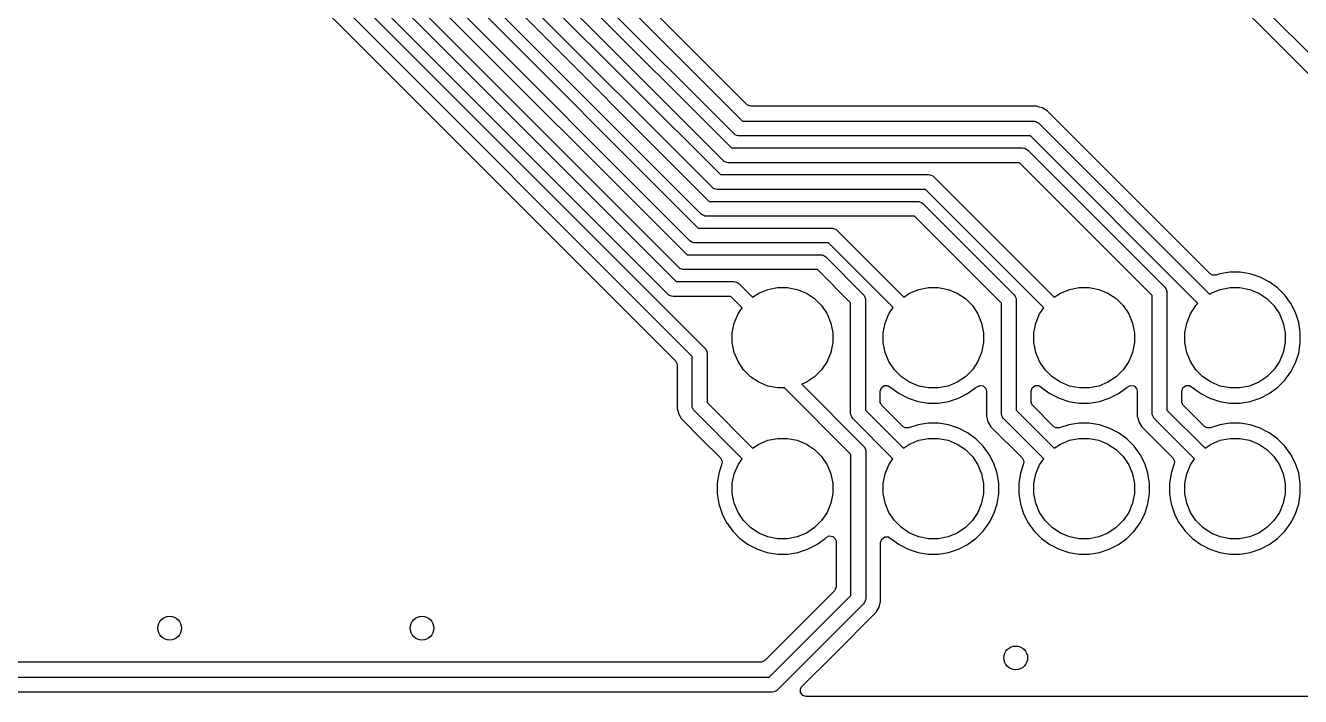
# Model space of a CAD drawing. Extents: x 0 to 130, y -140 to 0.
# Drawn here: x 30.82 to 52.3, y -128.9 to -117.61 of the extents above; entities that cross this region are included whole.
import ezdxf

# ---------------------------------------------------------------- set-up
doc = ezdxf.new("R2010")
doc.units = 0
doc.layers.add('BLACK', color=7, linetype='CONTINUOUS')

msp = doc.modelspace()

# ---------------------------------------------------------------- linework, layer by layer
at = {"layer": 'BLACK', "linetype": 'CONTINUOUS'}
for p, q in [((34.485, -111.438619), (42.712381, -119.666)), ((42.758611, -119.429388), (34.721612, -111.392388)), ((34.935, -111.252223), (42.898777, -119.216)), ((34.035, -111.625016), (42.525984, -120.116)), ((42.572216, -119.879389), (34.271612, -111.578784)), ((33.585, -111.811411), (42.339589, -120.566)), ((42.38582, -120.329388), (33.821612, -111.76518)), ((33.135, -111.997808), (42.153192, -121.016)), ((42.199423, -120.779388), (33.371612, -111.951576)), ((32.685, -112.184204), (41.966796, -121.466)), ((42.013028, -121.229388), (32.921612, -112.137972)), ((42.973541, -118.936504), (36.253569, -112.216532)), ((41.640236, -122.129389), (32.021612, -112.510764)), ((32.235, -112.370599), (41.780401, -121.916)), ((41.826632, -121.679388), (32.471612, -112.324368)), ((42.051, -123.176548), (31.571612, -112.69716)), ((31.785, -112.556996), (42.264388, -123.036384)), ((31.359526, -112.839335), (41.771505, -123.251314)), ((53.608, -119.24234), (48.114612, -113.748952)), ((47.902526, -113.891127), (53.328505, -119.317106)), ((42.985354, -118.946593), (42.973541, -118.936504)), ((43.043545, -118.9655), (42.985354, -118.946593)), ((47.849435, -118.9655), (43.043545, -118.9655)), ((47.849436, -118.9655), (47.849435, -118.9655)), ((47.849438, -118.9655), (47.849436, -118.9655)), ((47.897184, -118.978294), (47.849438, -118.9655)), ((47.897185, -118.978294), (47.897184, -118.978294)), ((47.944934, -118.991088), (47.897185, -118.978294)), ((47.944941, -118.991091), (47.944934, -118.991088)), ((48.030563, -119.040525), (47.944941, -118.991091)), ((48.030563, -119.040526), (48.030563, -119.040525)), ((50.773401, -121.783364), (48.030563, -119.040526)), ((42.898777, -119.216), (47.8, -119.216)), ((47.8, -119.216), (47.824386, -119.218402)), ((47.824386, -119.218402), (47.824387, -119.218402)), ((47.824387, -119.218402), (47.837584, -119.223868)), ((47.837584, -119.223868), (47.869446, -119.237066)), ((47.869446, -119.237066), (47.869451, -119.237071)), ((47.869451, -119.237071), (47.888388, -119.252612)), ((47.888388, -119.252612), (50.765236, -122.129459)), ((42.777553, -119.444933), (42.758611, -119.429388)), ((42.777554, -119.444934), (42.777553, -119.444933)), ((42.803949, -119.455866), (42.777554, -119.444934)), ((42.822613, -119.463598), (42.803949, -119.455866)), ((42.822614, -119.463598), (42.822613, -119.463598)), ((42.847, -119.466), (42.822614, -119.463598)), ((47.748224, -119.466), (42.847, -119.466)), ((50.569965, -122.287741), (47.748224, -119.466)), ((42.712381, -119.666), (47.613604, -119.666)), ((47.613604, -119.666), (47.63799, -119.668402)), ((47.63799, -119.668402), (47.637991, -119.668402)), ((47.637991, -119.668402), (47.651188, -119.673868)), ((47.651188, -119.673868), (47.68305, -119.687066)), ((47.68305, -119.687066), (47.683055, -119.687071)), ((47.683055, -119.687071), (47.701992, -119.702612)), ((47.701992, -119.702612), (50.011388, -122.012008)), ((42.591158, -119.894934), (42.572216, -119.879389)), ((42.636217, -119.913598), (42.591158, -119.894934)), ((42.636218, -119.913598), (42.636217, -119.913598)), ((42.660604, -119.916), (42.636218, -119.913598)), ((47.561828, -119.916), (42.660604, -119.916)), ((49.798, -122.152172), (47.561828, -119.916)), ((42.525984, -120.116), (46.033, -120.116)), ((46.033, -120.116), (46.057386, -120.118402)), ((46.057386, -120.118402), (46.057387, -120.118402)), ((46.057387, -120.118402), (46.070584, -120.123868)), ((46.070584, -120.123868), (46.102446, -120.137066)), ((46.102446, -120.137066), (46.102451, -120.137071)), ((46.102451, -120.137071), (46.121388, -120.152612)), ((46.121388, -120.152612), (48.149105, -122.180328)), ((42.404756, -120.344928), (42.38582, -120.329388)), ((42.404762, -120.344934), (42.404756, -120.344928)), ((42.426259, -120.353838), (42.404762, -120.344934)), ((42.449821, -120.363598), (42.426259, -120.353838)), ((42.449822, -120.363598), (42.449821, -120.363598)), ((42.474208, -120.366), (42.449822, -120.363598)), ((45.981224, -120.366), (42.474208, -120.366)), ((47.972328, -122.357105), (45.981224, -120.366)), ((42.339589, -120.566), (45.846604, -120.566)), ((45.846604, -120.566), (45.87099, -120.568402)), ((45.87099, -120.568402), (45.870991, -120.568402)), ((45.870991, -120.568402), (45.884188, -120.573868)), ((45.884188, -120.573868), (45.91605, -120.587066)), ((45.91605, -120.587066), (45.916055, -120.587071)), ((45.916055, -120.587071), (45.934992, -120.602612)), ((45.934992, -120.602612), (47.471388, -122.139008)), ((42.218365, -120.794933), (42.199423, -120.779388)), ((42.218366, -120.794934), (42.218365, -120.794933)), ((42.244761, -120.805866), (42.218366, -120.794934)), ((42.263425, -120.813598), (42.244761, -120.805866)), ((42.263426, -120.813598), (42.263425, -120.813598)), ((42.287812, -120.816), (42.263426, -120.813598)), ((45.794828, -120.816), (42.287812, -120.816)), ((47.258, -122.279172), (45.794828, -120.816)), ((42.153192, -121.016), (44.399747, -121.016)), ((44.399747, -121.016), (44.424133, -121.018402)), ((44.424133, -121.018402), (44.424134, -121.018402)), ((44.424134, -121.018402), (44.432651, -121.02193)), ((44.432651, -121.02193), (44.469193, -121.037066)), ((44.469193, -121.037066), (44.469198, -121.037071)), ((44.469198, -121.037071), (44.488135, -121.052612)), ((44.488135, -121.052612), (45.613149, -122.177625)), ((42.03197, -121.244934), (42.013028, -121.229388)), ((42.077029, -121.263598), (42.03197, -121.244934)), ((42.07703, -121.263598), (42.077029, -121.263598)), ((42.101416, -121.266), (42.07703, -121.263598)), ((44.347971, -121.266), (42.101416, -121.266)), ((45.43503, -122.35306), (44.347971, -121.266)), ((41.966796, -121.466), (44.213351, -121.466)), ((44.213351, -121.466), (44.237737, -121.468402)), ((44.237737, -121.468402), (44.237738, -121.468402)), ((44.237738, -121.468402), (44.250935, -121.473868)), ((44.250935, -121.473868), (44.282797, -121.487066)), ((44.282797, -121.487066), (44.282802, -121.487071)), ((44.282802, -121.487071), (44.301739, -121.502612)), ((44.301739, -121.502612), (44.931388, -122.132261)), ((41.845568, -121.694928), (41.826632, -121.679388)), ((41.845574, -121.694934), (41.845568, -121.694928)), ((41.877435, -121.708131), (41.845574, -121.694934)), ((41.890633, -121.713598), (41.877435, -121.708131)), ((41.890634, -121.713598), (41.890633, -121.713598)), ((41.91502, -121.716), (41.890634, -121.713598)), ((44.161575, -121.716), (41.91502, -121.716)), ((44.718, -122.272425), (44.161575, -121.716)), ((51.106386, -121.7605), (50.935299, -121.787597)), ((51.106389, -121.7605), (51.106386, -121.7605)), ((51.279611, -121.7605), (51.106389, -121.7605)), ((51.279614, -121.7605), (51.279611, -121.7605)), ((51.450702, -121.787597), (51.279614, -121.7605)), ((41.780401, -121.916), (42.753, -121.916)), ((42.753, -121.916), (42.777386, -121.918402)), ((42.777386, -121.918402), (42.777387, -121.918402)), ((42.777387, -121.918402), (42.790584, -121.923868)), ((42.790584, -121.923868), (42.822446, -121.937066)), ((42.822446, -121.937066), (42.822451, -121.937071)), ((42.822451, -121.937071), (42.841388, -121.952612)), ((42.841388, -121.952612), (43.069104, -122.180328)), ((50.812811, -121.807514), (50.773401, -121.783364)), ((50.873996, -121.807515), (50.812811, -121.807514)), ((50.935299, -121.787597), (50.873996, -121.807515)), ((51.450706, -121.787598), (51.450702, -121.787597)), ((51.615438, -121.841123), (51.450706, -121.787598)), ((51.615441, -121.841125), (51.615438, -121.841123)), ((51.769785, -121.919766), (51.615441, -121.841125)), ((51.769787, -121.919767), (51.769785, -121.919766)), ((51.769788, -121.919768), (51.769787, -121.919767)), ((51.909928, -122.021586), (51.769788, -121.919768)), ((41.659178, -122.144934), (41.640236, -122.129389)), ((41.704238, -122.163599), (41.659178, -122.144934)), ((41.704248, -122.163599), (41.704238, -122.163599)), ((41.728624, -122.166), (41.704248, -122.163599)), ((42.701224, -122.166), (41.728624, -122.166)), ((42.892328, -122.357104), (42.701224, -122.166)), ((43.069104, -122.180328), (43.172313, -122.111367)), ((43.172313, -122.111367), (43.326258, -122.047601)), ((43.326258, -122.047601), (43.489685, -122.015093)), ((43.489685, -122.015093), (43.656315, -122.015093)), ((43.656315, -122.015093), (43.819742, -122.047601)), ((43.819742, -122.047601), (43.973687, -122.111367)), ((43.973687, -122.111367), (44.112234, -122.203941)), ((44.931388, -122.132261), (44.946928, -122.151197)), ((44.946928, -122.151197), (44.946934, -122.151203)), ((44.946934, -122.151203), (44.965598, -122.196263)), ((45.613149, -122.177625), (45.712313, -122.111367)), ((45.712313, -122.111367), (45.866258, -122.047601)), ((45.866258, -122.047601), (46.029685, -122.015093)), ((46.029685, -122.015093), (46.196315, -122.015093)), ((46.196315, -122.015093), (46.359742, -122.047601)), ((46.359742, -122.047601), (46.513687, -122.111367)), ((46.513687, -122.111367), (46.652234, -122.203941)), ((47.471388, -122.139008), (47.486928, -122.157944)), ((47.486928, -122.157944), (47.486934, -122.15795)), ((47.486934, -122.15795), (47.499706, -122.188784)), ((47.499706, -122.188784), (47.505019, -122.201613)), ((48.149105, -122.180328), (48.252313, -122.111367)), ((48.252313, -122.111367), (48.406258, -122.047601)), ((48.406258, -122.047601), (48.569685, -122.015093)), ((48.569685, -122.015093), (48.736315, -122.015093)), ((48.736315, -122.015093), (48.899742, -122.047601)), ((48.899742, -122.047601), (49.053687, -122.111367)), ((49.053687, -122.111367), (49.192234, -122.203941)), ((49.798, -124.131), (49.798, -122.152172)), ((50.011388, -122.012008), (50.026928, -122.030944)), ((50.026928, -122.030944), (50.026934, -122.03095)), ((50.026934, -122.03095), (50.045598, -122.07601)), ((50.045598, -122.07601), (50.048, -122.100396)), ((50.048, -122.100396), (50.048, -124.079223)), ((50.765236, -122.129459), (50.792313, -122.111367)), ((50.792313, -122.111367), (50.946258, -122.047601)), ((50.946258, -122.047601), (51.109685, -122.015093)), ((51.109685, -122.015093), (51.276315, -122.015093)), ((51.276315, -122.015093), (51.439742, -122.047601)), ((51.439742, -122.047601), (51.593687, -122.111367)), ((51.593687, -122.111367), (51.732234, -122.203941)), ((52.032414, -122.144072), (51.909928, -122.021586)), ((52.134232, -122.284212), (52.032414, -122.144072)), ((42.823367, -122.460313), (42.892328, -122.357104)), ((44.112234, -122.203941), (44.230059, -122.321766)), ((44.230059, -122.321766), (44.322633, -122.460313)), ((44.718, -124.131), (44.718, -122.272425)), ((44.965598, -122.196263), (44.968, -122.220649)), ((44.968, -122.220649), (44.968, -124.079223)), ((45.363367, -122.460313), (45.43503, -122.35306)), ((46.652234, -122.203941), (46.770059, -122.321766)), ((46.770059, -122.321766), (46.862633, -122.460313)), ((47.258, -124.131), (47.258, -122.279172)), ((47.505019, -122.201613), (47.505598, -122.20301)), ((47.505598, -122.20301), (47.508, -122.227396)), ((47.508, -122.227396), (47.508, -124.079223)), ((47.903367, -122.460313), (47.972328, -122.357105)), ((49.192234, -122.203941), (49.310059, -122.321766)), ((49.310059, -122.321766), (49.402633, -122.460313)), ((50.443367, -122.460313), (50.535941, -122.321766)), ((50.535941, -122.321766), (50.569965, -122.287741)), ((51.732234, -122.203941), (51.850059, -122.321766)), ((51.850059, -122.321766), (51.942633, -122.460313)), ((52.212873, -122.438555), (52.134232, -122.284212)), ((42.727093, -122.777685), (42.759601, -122.614258)), ((42.759601, -122.614258), (42.823367, -122.460313)), ((44.322633, -122.460313), (44.386399, -122.614258)), ((44.386399, -122.614258), (44.418907, -122.777685)), ((45.267093, -122.777685), (45.299601, -122.614258)), ((45.299601, -122.614258), (45.363367, -122.460313)), ((46.862633, -122.460313), (46.926399, -122.614258)), ((46.926399, -122.614258), (46.958907, -122.777685)), ((47.807093, -122.777685), (47.839601, -122.614258)), ((47.839601, -122.614258), (47.903367, -122.460313)), ((49.402633, -122.460313), (49.466399, -122.614258)), ((49.466399, -122.614258), (49.498907, -122.777685)), ((50.347093, -122.777685), (50.379601, -122.614258)), ((50.379601, -122.614258), (50.443367, -122.460313)), ((51.942633, -122.460313), (52.006399, -122.614258)), ((52.006399, -122.614258), (52.038907, -122.777685)), ((52.212873, -122.438557), (52.212873, -122.438555)), ((52.212874, -122.438558), (52.212873, -122.438557)), ((52.212876, -122.438561), (52.212874, -122.438558)), ((52.266401, -122.603293), (52.212876, -122.438561)), ((52.266402, -122.603297), (52.266401, -122.603293)), ((52.2935, -122.774385), (52.266402, -122.603297)), ((42.727093, -122.944315), (42.727093, -122.777685)), ((44.418907, -122.777685), (44.418907, -122.944315)), ((45.267093, -122.944315), (45.267093, -122.777685)), ((46.958907, -122.777685), (46.958907, -122.944315)), ((47.807093, -122.944315), (47.807093, -122.777685)), ((49.498907, -122.777685), (49.498907, -122.944315)), ((50.347093, -122.944315), (50.347093, -122.777685)), ((52.038907, -122.777685), (52.038907, -122.944315)), ((52.2935, -122.947614), (52.2935, -122.774385)), ((42.264388, -123.036384), (42.279934, -123.055326)), ((42.759601, -123.107742), (42.727093, -122.944315)), ((44.418907, -122.944315), (44.386399, -123.107742)), ((45.299601, -123.107742), (45.267093, -122.944315)), ((46.958907, -122.944315), (46.926399, -123.107742)), ((47.839601, -123.107742), (47.807093, -122.944315)), ((49.498907, -122.944315), (49.466399, -123.107742)), ((50.379601, -123.107742), (50.347093, -122.944315)), ((52.038907, -122.944315), (52.006399, -123.107742)), ((52.266402, -123.118702), (52.2935, -122.947614)), ((41.771505, -123.251314), (41.799281, -123.305829)), ((42.051, -124.004), (42.051, -123.176548)), ((42.279934, -123.055326), (42.295514, -123.092941)), ((42.295514, -123.092941), (42.298598, -123.100386)), ((42.298598, -123.100386), (42.301, -123.124772)), ((42.301, -123.124772), (42.301, -123.952223)), ((42.823367, -123.261687), (42.759601, -123.107742)), ((42.915941, -123.400234), (42.823367, -123.261687)), ((44.322633, -123.261687), (44.230059, -123.400234)), ((44.386399, -123.107742), (44.322633, -123.261687)), ((45.363367, -123.261687), (45.299601, -123.107742)), ((45.455941, -123.400234), (45.363367, -123.261687)), ((46.862633, -123.261687), (46.770059, -123.400234)), ((46.926399, -123.107742), (46.862633, -123.261687)), ((47.903367, -123.261687), (47.839601, -123.107742)), ((47.995941, -123.400234), (47.903367, -123.261687)), ((49.402633, -123.261687), (49.310059, -123.400234)), ((49.466399, -123.107742), (49.402633, -123.261687)), ((50.443367, -123.261687), (50.379601, -123.107742)), ((50.535941, -123.400234), (50.443367, -123.261687)), ((51.942633, -123.261687), (51.850059, -123.400234)), ((52.006399, -123.107742), (51.942633, -123.261687)), ((52.212876, -123.283438), (52.266401, -123.118706)), ((52.266401, -123.118706), (52.266402, -123.118702)), ((41.799281, -123.305829), (41.8005, -123.321316)), ((41.8005, -123.321316), (41.8005, -124.053435)), ((43.033766, -123.518059), (42.915941, -123.400234)), ((44.230059, -123.400234), (44.112234, -123.518059)), ((45.573766, -123.518059), (45.455941, -123.400234)), ((46.770059, -123.400234), (46.652234, -123.518059)), ((48.113766, -123.518059), (47.995941, -123.400234)), ((49.310059, -123.400234), (49.192234, -123.518059)), ((50.653766, -123.518059), (50.535941, -123.400234)), ((51.850059, -123.400234), (51.732234, -123.518059)), ((52.032414, -123.577928), (52.134232, -123.437788)), ((52.134232, -123.437788), (52.212873, -123.283445)), ((52.212873, -123.283445), (52.212874, -123.28344)), ((52.212874, -123.28344), (52.212876, -123.283438)), ((43.172313, -123.610633), (43.033766, -123.518059)), ((43.326258, -123.674399), (43.172313, -123.610633)), ((43.489685, -123.706907), (43.326258, -123.674399)), ((43.973687, -123.610633), (43.895428, -123.643048)), ((43.895428, -123.643048), (44.938389, -124.686008)), ((44.112234, -123.518059), (43.973687, -123.610633)), ((45.237407, -123.703658), (45.286907, -123.667694)), ((45.286907, -123.667694), (45.348093, -123.667694)), ((45.348093, -123.667694), (45.387501, -123.691843)), ((45.387501, -123.691843), (45.396072, -123.700414)), ((45.712313, -123.610633), (45.573766, -123.518059)), ((45.866258, -123.674399), (45.712313, -123.610633)), ((46.029685, -123.706907), (45.866258, -123.674399)), ((46.359742, -123.674399), (46.196315, -123.706907)), ((46.513687, -123.610633), (46.359742, -123.674399)), ((46.652234, -123.518059), (46.513687, -123.610633)), ((46.829928, -123.700414), (46.838498, -123.691843)), ((46.838498, -123.691843), (46.893013, -123.664068)), ((46.893013, -123.664068), (46.953445, -123.673639)), ((46.953445, -123.673639), (46.99671, -123.716904)), ((47.777407, -123.703658), (47.826907, -123.667694)), ((47.826907, -123.667694), (47.888093, -123.667694)), ((47.888093, -123.667694), (47.927501, -123.691843)), ((47.927501, -123.691843), (47.936072, -123.700414)), ((48.252313, -123.610633), (48.113766, -123.518059)), ((48.406258, -123.674399), (48.252313, -123.610633)), ((48.569685, -123.706907), (48.406258, -123.674399)), ((48.899742, -123.674399), (48.736315, -123.706907)), ((49.053687, -123.610633), (48.899742, -123.674399)), ((49.192234, -123.518059), (49.053687, -123.610633)), ((49.369928, -123.700414), (49.378498, -123.691843)), ((49.378498, -123.691843), (49.433013, -123.664068)), ((49.433013, -123.664068), (49.493445, -123.673639)), ((49.493445, -123.673639), (49.53671, -123.716904)), ((50.317407, -123.703658), (50.366907, -123.667694)), ((50.366907, -123.667694), (50.428093, -123.667694)), ((50.428093, -123.667694), (50.467501, -123.691843)), ((50.467501, -123.691843), (50.476072, -123.700414)), ((50.792313, -123.610633), (50.653766, -123.518059)), ((50.946258, -123.674399), (50.792313, -123.610633)), ((51.109685, -123.706907), (50.946258, -123.674399)), ((51.439742, -123.674399), (51.276315, -123.706907)), ((51.593687, -123.610633), (51.439742, -123.674399)), ((51.732234, -123.518059), (51.593687, -123.610633)), ((51.909928, -123.700414), (52.032414, -123.577928)), ((43.605735, -123.706907), (43.489685, -123.706907)), ((44.725, -124.826172), (43.605735, -123.706907)), ((45.2185, -123.761849), (45.237407, -123.703658)), ((45.2185, -123.934455), (45.2185, -123.761849)), ((45.396072, -123.700414), (45.536212, -123.802232)), ((45.536212, -123.802232), (45.690555, -123.880873)), ((45.690555, -123.880873), (45.690557, -123.880873)), ((45.690557, -123.880873), (45.690558, -123.880874)), ((45.690558, -123.880874), (45.690561, -123.880876)), ((45.690561, -123.880876), (45.855293, -123.934401)), ((46.196315, -123.706907), (46.029685, -123.706907)), ((46.370706, -123.934401), (46.535438, -123.880876)), ((46.535438, -123.880876), (46.53544, -123.880874)), ((46.53544, -123.880874), (46.535445, -123.880873)), ((46.535445, -123.880873), (46.689788, -123.802232)), ((46.689788, -123.802232), (46.829928, -123.700414)), ((46.99671, -123.716904), (47.0075, -123.761849)), ((47.0075, -123.761849), (47.0075, -124.180435)), ((47.7585, -123.761849), (47.777407, -123.703658)), ((47.7585, -123.934455), (47.7585, -123.761849)), ((47.936072, -123.700414), (48.076212, -123.802232)), ((48.076212, -123.802232), (48.230555, -123.880873)), ((48.230555, -123.880873), (48.230557, -123.880873)), ((48.230557, -123.880873), (48.230558, -123.880874)), ((48.230558, -123.880874), (48.230561, -123.880876)), ((48.230561, -123.880876), (48.395293, -123.934401)), ((48.736315, -123.706907), (48.569685, -123.706907)), ((48.910706, -123.934401), (49.075438, -123.880876)), ((49.075438, -123.880876), (49.07544, -123.880874)), ((49.07544, -123.880874), (49.075445, -123.880873)), ((49.075445, -123.880873), (49.229788, -123.802232)), ((49.229788, -123.802232), (49.369928, -123.700414)), ((49.53671, -123.716904), (49.5475, -123.761849)), ((49.5475, -123.761849), (49.5475, -124.180435)), ((50.2985, -123.761849), (50.317407, -123.703658)), ((50.2985, -123.934455), (50.2985, -123.761849)), ((50.476072, -123.700414), (50.616212, -123.802232)), ((50.616212, -123.802232), (50.770555, -123.880873)), ((50.770555, -123.880873), (50.770557, -123.880873)), ((50.770557, -123.880873), (50.770558, -123.880874)), ((50.770558, -123.880874), (50.770561, -123.880876)), ((50.770561, -123.880876), (50.935293, -123.934401)), ((51.276315, -123.706907), (51.109685, -123.706907)), ((51.450706, -123.934401), (51.615438, -123.880876)), ((51.615438, -123.880876), (51.61544, -123.880874)), ((51.61544, -123.880874), (51.615445, -123.880873)), ((51.615445, -123.880873), (51.769788, -123.802232)), ((51.769788, -123.802232), (51.909928, -123.700414)), ((41.8005, -124.053435), (41.82609, -124.148938)), ((42.053402, -124.028386), (42.051, -124.004)), ((42.072066, -124.073446), (42.053402, -124.028386)), ((42.072071, -124.073451), (42.072066, -124.073446)), ((42.087612, -124.092388), (42.072071, -124.073451)), ((42.892328, -124.897104), (42.087612, -124.092388)), ((42.301, -123.952223), (43.069104, -124.720328)), ((44.968, -124.079223), (45.609104, -124.720328)), ((45.219719, -123.949942), (45.2185, -123.934455)), ((45.230243, -123.970597), (45.219719, -123.949942)), ((45.237407, -123.992646), (45.230243, -123.970597)), ((45.243869, -123.997341), (45.237407, -123.992646)), ((45.247496, -124.004459), (45.243869, -123.997341)), ((45.597547, -124.35451), (45.247496, -124.004459)), ((45.855293, -123.934401), (45.855297, -123.934402)), ((45.855297, -123.934402), (46.026386, -123.9615)), ((46.026386, -123.9615), (46.026389, -123.9615)), ((46.026389, -123.9615), (46.199614, -123.9615)), ((46.199614, -123.9615), (46.370702, -123.934402)), ((46.370702, -123.934402), (46.370706, -123.934401)), ((47.508, -124.079223), (48.149104, -124.720328)), ((47.759719, -123.949942), (47.7585, -123.934455)), ((47.770243, -123.970597), (47.759719, -123.949942)), ((47.777407, -123.992646), (47.770243, -123.970597)), ((47.783869, -123.997341), (47.777407, -123.992646)), ((47.787496, -124.004459), (47.783869, -123.997341)), ((48.137547, -124.35451), (47.787496, -124.004459)), ((48.395293, -123.934401), (48.395297, -123.934402)), ((48.395297, -123.934402), (48.566386, -123.9615)), ((48.566386, -123.9615), (48.566389, -123.9615)), ((48.566389, -123.9615), (48.739614, -123.9615)), ((48.739614, -123.9615), (48.910702, -123.934402)), ((48.910702, -123.934402), (48.910706, -123.934401)), ((50.048, -124.079223), (50.689104, -124.720328)), ((50.299719, -123.949942), (50.2985, -123.934455)), ((50.310243, -123.970597), (50.299719, -123.949942)), ((50.317407, -123.992646), (50.310243, -123.970597)), ((50.323869, -123.997341), (50.317407, -123.992646)), ((50.327496, -124.004459), (50.323869, -123.997341)), ((50.677547, -124.35451), (50.327496, -124.004459)), ((50.935293, -123.934401), (50.935297, -123.934402)), ((50.935297, -123.934402), (51.106386, -123.9615)), ((51.106386, -123.9615), (51.106389, -123.9615)), ((51.106389, -123.9615), (51.279614, -123.9615)), ((51.279614, -123.9615), (51.450702, -123.934402)), ((51.450702, -123.934402), (51.450706, -123.934401)), ((41.82609, -124.148938), (41.871977, -124.228416)), ((41.871977, -124.228416), (41.875526, -124.234563)), ((41.875526, -124.234563), (42.202548, -124.561585)), ((44.720402, -124.155386), (44.718, -124.131)), ((44.739066, -124.200446), (44.720402, -124.155386)), ((44.739071, -124.200451), (44.739066, -124.200446)), ((44.754612, -124.219388), (44.739071, -124.200451)), ((45.432328, -124.897104), (44.754612, -124.219388)), ((45.855301, -124.327597), (45.698144, -124.378661)), ((46.026386, -124.3005), (45.855301, -124.327597)), ((46.026389, -124.3005), (46.026386, -124.3005)), ((46.199611, -124.3005), (46.026389, -124.3005)), ((46.199614, -124.3005), (46.199611, -124.3005)), ((46.370702, -124.327597), (46.199614, -124.3005)), ((46.370706, -124.327598), (46.370702, -124.327597)), ((46.535438, -124.381123), (46.370706, -124.327598)), ((47.0075, -124.180435), (47.020358, -124.22842)), ((47.020358, -124.22842), (47.033091, -124.275942)), ((47.033091, -124.275942), (47.082525, -124.361563)), ((47.260402, -124.155386), (47.258, -124.131)), ((47.279066, -124.200446), (47.260402, -124.155386)), ((47.279071, -124.200451), (47.279066, -124.200446)), ((47.294612, -124.219388), (47.279071, -124.200451)), ((47.972328, -124.897104), (47.294612, -124.219388)), ((48.395301, -124.327597), (48.238144, -124.378661)), ((48.566386, -124.3005), (48.395301, -124.327597)), ((48.566389, -124.3005), (48.566386, -124.3005)), ((48.739611, -124.3005), (48.566389, -124.3005)), ((48.739614, -124.3005), (48.739611, -124.3005)), ((48.910702, -124.327597), (48.739614, -124.3005)), ((48.910706, -124.327598), (48.910702, -124.327597)), ((49.075438, -124.381123), (48.910706, -124.327598)), ((49.5475, -124.180435), (49.560358, -124.22842)), ((49.560358, -124.22842), (49.573091, -124.275942)), ((49.573091, -124.275942), (49.622525, -124.361563)), ((49.800402, -124.155386), (49.798, -124.131)), ((49.819066, -124.200446), (49.800402, -124.155386)), ((49.819071, -124.200451), (49.819066, -124.200446)), ((49.834612, -124.219388), (49.819071, -124.200451)), ((50.512328, -124.897104), (49.834612, -124.219388)), ((50.935301, -124.327597), (50.778144, -124.378661)), ((51.106386, -124.3005), (50.935301, -124.327597)), ((51.106389, -124.3005), (51.106386, -124.3005)), ((51.279611, -124.3005), (51.106389, -124.3005)), ((51.279614, -124.3005), (51.279611, -124.3005)), ((51.450702, -124.327597), (51.279614, -124.3005)), ((51.450706, -124.327598), (51.450702, -124.327597)), ((51.615438, -124.381123), (51.450706, -124.327598)), ((45.636959, -124.378661), (45.597547, -124.35451)), ((45.698144, -124.378661), (45.636959, -124.378661)), ((46.535441, -124.381125), (46.535438, -124.381123)), ((46.689785, -124.459766), (46.535441, -124.381125)), ((46.689787, -124.459767), (46.689785, -124.459766)), ((46.689788, -124.459768), (46.689787, -124.459767)), ((46.829928, -124.561586), (46.689788, -124.459768)), ((47.082525, -124.361563), (47.082526, -124.361563)), ((47.082526, -124.361563), (47.60651, -124.885547)), ((48.176959, -124.378661), (48.137547, -124.35451)), ((48.238144, -124.378661), (48.176959, -124.378661)), ((49.075441, -124.381125), (49.075438, -124.381123)), ((49.229785, -124.459766), (49.075441, -124.381125)), ((49.229787, -124.459767), (49.229785, -124.459766)), ((49.229788, -124.459768), (49.229787, -124.459767)), ((49.369928, -124.561586), (49.229788, -124.459768)), ((49.622525, -124.361563), (49.622526, -124.361563)), ((49.622526, -124.361563), (50.14651, -124.885547)), ((50.716959, -124.378661), (50.677547, -124.35451)), ((50.778144, -124.378661), (50.716959, -124.378661)), ((51.615441, -124.381125), (51.615438, -124.381123)), ((51.769785, -124.459766), (51.615441, -124.381125)), ((51.769787, -124.459767), (51.769785, -124.459766)), ((51.769788, -124.459768), (51.769787, -124.459767)), ((51.909928, -124.561586), (51.769788, -124.459768)), ((42.202548, -124.561585), (42.52651, -124.885547)), ((43.069104, -124.720328), (43.172313, -124.651367)), ((43.172313, -124.651367), (43.326258, -124.587601)), ((43.326258, -124.587601), (43.489685, -124.555093)), ((43.489685, -124.555093), (43.656315, -124.555093)), ((43.656315, -124.555093), (43.819742, -124.587601)), ((43.819742, -124.587601), (43.973687, -124.651367)), ((43.973687, -124.651367), (44.112234, -124.743941)), ((44.112234, -124.743941), (44.230059, -124.861766)), ((44.938389, -124.686008), (44.953934, -124.70495)), ((44.953934, -124.70495), (44.970084, -124.743941)), ((44.970084, -124.743941), (44.972598, -124.75001)), ((44.972598, -124.75001), (44.975, -124.774396)), ((45.609104, -124.720328), (45.712313, -124.651367)), ((45.712313, -124.651367), (45.866258, -124.587601)), ((45.866258, -124.587601), (46.029685, -124.555093)), ((46.029685, -124.555093), (46.196315, -124.555093)), ((46.196315, -124.555093), (46.359742, -124.587601)), ((46.359742, -124.587601), (46.513687, -124.651367)), ((46.513687, -124.651367), (46.652234, -124.743941)), ((46.652234, -124.743941), (46.770059, -124.861766)), ((46.952414, -124.684072), (46.829928, -124.561586)), ((47.054232, -124.824212), (46.952414, -124.684072)), ((48.149104, -124.720328), (48.252313, -124.651367)), ((48.252313, -124.651367), (48.406258, -124.587601)), ((48.406258, -124.587601), (48.569685, -124.555093)), ((48.569685, -124.555093), (48.736315, -124.555093)), ((48.736315, -124.555093), (48.899742, -124.587601)), ((48.899742, -124.587601), (49.053687, -124.651367)), ((49.053687, -124.651367), (49.192234, -124.743941)), ((49.192234, -124.743941), (49.310059, -124.861766)), ((49.492414, -124.684072), (49.369928, -124.561586)), ((49.594232, -124.824212), (49.492414, -124.684072)), ((50.689104, -124.720328), (50.792313, -124.651367)), ((50.792313, -124.651367), (50.946258, -124.587601)), ((50.946258, -124.587601), (51.109685, -124.555093)), ((51.109685, -124.555093), (51.276315, -124.555093)), ((51.276315, -124.555093), (51.439742, -124.587601)), ((51.439742, -124.587601), (51.593687, -124.651367)), ((51.593687, -124.651367), (51.732234, -124.743941)), ((51.732234, -124.743941), (51.850059, -124.861766)), ((52.032414, -124.684072), (51.909928, -124.561586)), ((52.134232, -124.824212), (52.032414, -124.684072)), ((42.52651, -124.885547), (42.554287, -124.940064)), ((42.554287, -124.940064), (42.550661, -124.986144)), ((42.823367, -125.000313), (42.892328, -124.897104)), ((44.230059, -124.861766), (44.322633, -125.000313)), ((44.725, -127.198223), (44.725, -124.826172)), ((44.975, -124.774396), (44.975, -127.25)), ((45.363367, -125.000313), (45.432328, -124.897104)), ((46.770059, -124.861766), (46.862633, -125.000313)), ((47.132873, -124.978555), (47.054232, -124.824212)), ((47.132873, -124.978557), (47.132873, -124.978555)), ((47.132874, -124.978558), (47.132873, -124.978557)), ((47.132876, -124.978561), (47.132874, -124.978558)), ((47.186401, -125.143293), (47.132876, -124.978561)), ((47.60651, -124.885547), (47.634287, -124.940064)), ((47.634287, -124.940064), (47.630661, -124.986144)), ((47.903367, -125.000313), (47.972328, -124.897104)), ((49.310059, -124.861766), (49.402633, -125.000313)), ((49.672873, -124.978555), (49.594232, -124.824212)), ((49.672873, -124.978557), (49.672873, -124.978555)), ((49.672874, -124.978558), (49.672873, -124.978557)), ((49.672876, -124.978561), (49.672874, -124.978558)), ((49.726401, -125.143293), (49.672876, -124.978561)), ((50.14651, -124.885547), (50.174287, -124.940064)), ((50.174287, -124.940064), (50.170661, -124.986144)), ((50.443367, -125.000313), (50.512328, -124.897104)), ((51.850059, -124.861766), (51.942633, -125.000313)), ((52.212873, -124.978555), (52.134232, -124.824212)), ((52.212873, -124.978557), (52.212873, -124.978555)), ((52.212874, -124.978558), (52.212873, -124.978557)), ((52.212876, -124.978561), (52.212874, -124.978558)), ((52.266401, -125.143293), (52.212876, -124.978561)), ((42.499597, -125.143301), (42.4725, -125.314385)), ((42.550661, -124.986144), (42.499597, -125.143301)), ((42.727093, -125.317685), (42.759601, -125.154258)), ((42.759601, -125.154258), (42.823367, -125.000313)), ((44.322633, -125.000313), (44.386399, -125.154258)), ((44.386399, -125.154258), (44.418907, -125.317685)), ((45.267093, -125.317685), (45.299601, -125.154258)), ((45.299601, -125.154258), (45.363367, -125.000313)), ((46.862633, -125.000313), (46.926399, -125.154258)), ((46.926399, -125.154258), (46.958907, -125.317685)), ((47.186402, -125.143297), (47.186401, -125.143293)), ((47.2135, -125.314385), (47.186402, -125.143297)), ((47.579597, -125.143301), (47.5525, -125.314385)), ((47.630661, -124.986144), (47.579597, -125.143301)), ((47.807093, -125.317685), (47.839601, -125.154258)), ((47.839601, -125.154258), (47.903367, -125.000313)), ((49.402633, -125.000313), (49.466399, -125.154258)), ((49.466399, -125.154258), (49.498907, -125.317685)), ((49.726402, -125.143297), (49.726401, -125.143293)), ((49.7535, -125.314385), (49.726402, -125.143297)), ((50.119597, -125.143301), (50.0925, -125.314385)), ((50.170661, -124.986144), (50.119597, -125.143301)), ((50.347093, -125.317685), (50.379601, -125.154258)), ((50.379601, -125.154258), (50.443367, -125.000313)), ((51.942633, -125.000313), (52.006399, -125.154258)), ((52.006399, -125.154258), (52.038907, -125.317685)), ((52.266402, -125.143297), (52.266401, -125.143293)), ((52.2935, -125.314385), (52.266402, -125.143297)), ((42.4725, -125.314385), (42.4725, -125.487614)), ((42.727093, -125.484315), (42.727093, -125.317685)), ((44.418907, -125.317685), (44.418907, -125.484315)), ((45.267093, -125.484315), (45.267093, -125.317685)), ((46.958907, -125.317685), (46.958907, -125.484315)), ((47.2135, -125.487614), (47.2135, -125.314385)), ((47.5525, -125.314385), (47.5525, -125.487614)), ((47.807093, -125.484315), (47.807093, -125.317685)), ((49.498907, -125.317685), (49.498907, -125.484315)), ((49.7535, -125.487614), (49.7535, -125.314385)), ((50.0925, -125.314385), (50.0925, -125.487614)), ((50.347093, -125.484315), (50.347093, -125.317685)), ((52.038907, -125.317685), (52.038907, -125.484315)), ((52.2935, -125.487614), (52.2935, -125.314385)), ((42.4725, -125.487614), (42.499597, -125.658702)), ((42.759601, -125.647742), (42.727093, -125.484315)), ((44.418907, -125.484315), (44.386399, -125.647742)), ((45.299601, -125.647742), (45.267093, -125.484315)), ((46.958907, -125.484315), (46.926399, -125.647742)), ((47.186402, -125.658702), (47.2135, -125.487614)), ((47.5525, -125.487614), (47.579597, -125.658702)), ((47.839601, -125.647742), (47.807093, -125.484315)), ((49.498907, -125.484315), (49.466399, -125.647742)), ((49.726402, -125.658702), (49.7535, -125.487614)), ((50.0925, -125.487614), (50.119597, -125.658702)), ((50.379601, -125.647742), (50.347093, -125.484315)), ((52.038907, -125.484315), (52.006399, -125.647742)), ((52.266402, -125.658702), (52.2935, -125.487614)), ((42.499597, -125.658702), (42.499598, -125.658706)), ((42.499598, -125.658706), (42.553123, -125.823438)), ((42.553123, -125.823438), (42.553125, -125.823441)), ((42.553125, -125.823441), (42.630156, -125.974626)), ((42.823367, -125.801687), (42.759601, -125.647742)), ((42.915941, -125.940234), (42.823367, -125.801687)), ((44.322633, -125.801687), (44.230059, -125.940234)), ((44.386399, -125.647742), (44.322633, -125.801687)), ((45.363367, -125.801687), (45.299601, -125.647742)), ((45.455941, -125.940234), (45.363367, -125.801687)), ((46.862633, -125.801687), (46.770059, -125.940234)), ((46.926399, -125.647742), (46.862633, -125.801687)), ((47.054232, -125.977788), (47.132873, -125.823445)), ((47.132873, -125.823445), (47.132874, -125.82344)), ((47.132874, -125.82344), (47.132876, -125.823438)), ((47.132876, -125.823438), (47.186401, -125.658706)), ((47.186401, -125.658706), (47.186402, -125.658702)), ((47.579597, -125.658702), (47.579598, -125.658706)), ((47.579598, -125.658706), (47.633123, -125.823438)), ((47.633123, -125.823438), (47.633125, -125.823441)), ((47.633125, -125.823441), (47.710156, -125.974626)), ((47.903367, -125.801687), (47.839601, -125.647742)), ((47.995941, -125.940234), (47.903367, -125.801687)), ((49.402633, -125.801687), (49.310059, -125.940234)), ((49.466399, -125.647742), (49.402633, -125.801687)), ((49.594232, -125.977788), (49.672873, -125.823445)), ((49.672873, -125.823445), (49.672874, -125.82344)), ((49.672874, -125.82344), (49.672876, -125.823438)), ((49.672876, -125.823438), (49.726401, -125.658706)), ((49.726401, -125.658706), (49.726402, -125.658702)), ((50.119597, -125.658702), (50.119598, -125.658706)), ((50.119598, -125.658706), (50.173123, -125.823438)), ((50.173123, -125.823438), (50.173125, -125.823441)), ((50.173125, -125.823441), (50.250156, -125.974626)), ((50.443367, -125.801687), (50.379601, -125.647742)), ((50.535941, -125.940234), (50.443367, -125.801687)), ((51.942633, -125.801687), (51.850059, -125.940234)), ((52.006399, -125.647742), (51.942633, -125.801687)), ((52.134232, -125.977788), (52.212873, -125.823445)), ((52.212873, -125.823445), (52.212874, -125.82344)), ((52.212874, -125.82344), (52.212876, -125.823438)), ((52.212876, -125.823438), (52.266401, -125.658706)), ((52.266401, -125.658706), (52.266402, -125.658702)), ((42.630156, -125.974626), (42.631768, -125.977788)), ((42.631768, -125.977788), (42.733586, -126.117928)), ((43.033766, -126.058059), (42.915941, -125.940234)), ((44.230059, -125.940234), (44.112234, -126.058059)), ((45.573766, -126.058059), (45.455941, -125.940234)), ((46.770059, -125.940234), (46.652234, -126.058059)), ((46.952414, -126.117928), (47.054232, -125.977788)), ((47.710156, -125.974626), (47.711768, -125.977788)), ((47.711768, -125.977788), (47.813586, -126.117928)), ((48.113766, -126.058059), (47.995941, -125.940234)), ((49.310059, -125.940234), (49.192234, -126.058059)), ((49.492414, -126.117928), (49.594232, -125.977788)), ((50.250156, -125.974626), (50.251768, -125.977788)), ((50.251768, -125.977788), (50.353586, -126.117928)), ((50.653766, -126.058059), (50.535941, -125.940234)), ((51.850059, -125.940234), (51.732234, -126.058059)), ((52.032414, -126.117928), (52.134232, -125.977788)), ((42.733586, -126.117928), (42.856072, -126.240414)), ((42.856072, -126.240414), (42.996212, -126.342232)), ((43.172313, -126.150633), (43.033766, -126.058059)), ((43.326258, -126.214399), (43.172313, -126.150633)), ((43.489685, -126.246907), (43.326258, -126.214399)), ((43.656315, -126.246907), (43.489685, -126.246907)), ((43.819742, -126.214399), (43.656315, -126.246907)), ((43.973687, -126.150633), (43.819742, -126.214399)), ((44.112234, -126.058059), (43.973687, -126.150633)), ((44.149788, -126.342232), (44.289928, -126.240414)), ((44.289928, -126.240414), (44.305498, -126.224843)), ((44.305498, -126.224843), (44.360013, -126.197068)), ((44.360013, -126.197068), (44.420445, -126.206639)), ((44.420445, -126.206639), (44.46371, -126.249904)), ((44.46371, -126.249904), (44.4745, -126.294849)), ((45.2255, -126.308849), (45.244407, -126.250658)), ((45.244407, -126.250658), (45.293907, -126.214694)), ((45.293907, -126.214694), (45.355093, -126.214694)), ((45.355093, -126.214694), (45.393056, -126.237957)), ((45.393056, -126.237957), (45.393115, -126.237889)), ((45.393115, -126.237889), (45.393549, -126.23826)), ((45.393549, -126.23826), (45.394501, -126.238843)), ((45.394501, -126.238843), (45.396072, -126.240414)), ((45.396072, -126.240414), (45.536212, -126.342232)), ((45.712313, -126.150633), (45.573766, -126.058059)), ((45.866258, -126.214399), (45.712313, -126.150633)), ((46.029685, -126.246907), (45.866258, -126.214399)), ((46.196315, -126.246907), (46.029685, -126.246907)), ((46.359742, -126.214399), (46.196315, -126.246907)), ((46.513687, -126.150633), (46.359742, -126.214399)), ((46.652234, -126.058059), (46.513687, -126.150633)), ((46.689788, -126.342232), (46.829928, -126.240414)), ((46.829928, -126.240414), (46.952414, -126.117928)), ((47.813586, -126.117928), (47.936072, -126.240414)), ((47.936072, -126.240414), (48.076212, -126.342232)), ((48.252313, -126.150633), (48.113766, -126.058059)), ((48.406258, -126.214399), (48.252313, -126.150633)), ((48.569685, -126.246907), (48.406258, -126.214399)), ((48.736315, -126.246907), (48.569685, -126.246907)), ((48.899742, -126.214399), (48.736315, -126.246907)), ((49.053687, -126.150633), (48.899742, -126.214399)), ((49.192234, -126.058059), (49.053687, -126.150633)), ((49.229788, -126.342232), (49.369928, -126.240414)), ((49.369928, -126.240414), (49.492414, -126.117928)), ((50.353586, -126.117928), (50.476072, -126.240414)), ((50.476072, -126.240414), (50.616212, -126.342232)), ((50.792313, -126.150633), (50.653766, -126.058059)), ((50.946258, -126.214399), (50.792313, -126.150633)), ((51.109685, -126.246907), (50.946258, -126.214399)), ((51.276315, -126.246907), (51.109685, -126.246907)), ((51.439742, -126.214399), (51.276315, -126.246907)), ((51.593687, -126.150633), (51.439742, -126.214399)), ((51.732234, -126.058059), (51.593687, -126.150633)), ((51.769788, -126.342232), (51.909928, -126.240414)), ((51.909928, -126.240414), (52.032414, -126.117928)), ((42.996212, -126.342232), (43.150555, -126.420873)), ((43.150555, -126.420873), (43.150557, -126.420873)), ((43.150557, -126.420873), (43.150558, -126.420874)), ((43.150558, -126.420874), (43.150561, -126.420876)), ((43.150561, -126.420876), (43.315293, -126.474401)), ((43.315293, -126.474401), (43.315297, -126.474402)), ((43.315297, -126.474402), (43.486386, -126.5015)), ((43.659614, -126.5015), (43.830702, -126.474402)), ((43.830702, -126.474402), (43.830706, -126.474401)), ((43.830706, -126.474401), (43.995438, -126.420876)), ((43.995438, -126.420876), (43.99544, -126.420874)), ((43.99544, -126.420874), (43.995445, -126.420873)), ((43.995445, -126.420873), (44.149788, -126.342232)), ((44.4745, -126.294849), (44.4745, -127.053454)), ((45.2255, -127.200564), (45.2255, -126.308849)), ((45.536212, -126.342232), (45.690555, -126.420873)), ((45.690555, -126.420873), (45.690557, -126.420873)), ((45.690557, -126.420873), (45.690558, -126.420874)), ((45.690558, -126.420874), (45.690561, -126.420876)), ((45.690561, -126.420876), (45.855293, -126.474401)), ((45.855293, -126.474401), (45.855297, -126.474402)), ((45.855297, -126.474402), (46.026386, -126.5015)), ((46.199614, -126.5015), (46.370702, -126.474402)), ((46.370702, -126.474402), (46.370706, -126.474401)), ((46.370706, -126.474401), (46.535438, -126.420876)), ((46.535438, -126.420876), (46.53544, -126.420874)), ((46.53544, -126.420874), (46.535445, -126.420873)), ((46.535445, -126.420873), (46.689788, -126.342232)), ((48.076212, -126.342232), (48.230555, -126.420873)), ((48.230555, -126.420873), (48.230557, -126.420873)), ((48.230557, -126.420873), (48.230558, -126.420874)), ((48.230558, -126.420874), (48.230561, -126.420876)), ((48.230561, -126.420876), (48.395293, -126.474401)), ((48.395293, -126.474401), (48.395297, -126.474402)), ((48.395297, -126.474402), (48.566386, -126.5015)), ((48.739614, -126.5015), (48.910702, -126.474402)), ((48.910702, -126.474402), (48.910706, -126.474401)), ((48.910706, -126.474401), (49.075438, -126.420876)), ((49.075438, -126.420876), (49.07544, -126.420874)), ((49.07544, -126.420874), (49.075445, -126.420873)), ((49.075445, -126.420873), (49.229788, -126.342232)), ((50.616212, -126.342232), (50.770555, -126.420873)), ((50.770555, -126.420873), (50.770557, -126.420873)), ((50.770557, -126.420873), (50.770558, -126.420874)), ((50.770558, -126.420874), (50.770561, -126.420876)), ((50.770561, -126.420876), (50.935293, -126.474401)), ((50.935293, -126.474401), (50.935297, -126.474402)), ((50.935297, -126.474402), (51.106386, -126.5015)), ((51.279614, -126.5015), (51.450702, -126.474402)), ((51.450702, -126.474402), (51.450706, -126.474401)), ((51.450706, -126.474401), (51.615438, -126.420876)), ((51.615438, -126.420876), (51.61544, -126.420874)), ((51.61544, -126.420874), (51.615445, -126.420873)), ((51.615445, -126.420873), (51.769788, -126.342232)), ((43.486386, -126.5015), (43.486389, -126.5015)), ((43.486389, -126.5015), (43.659614, -126.5015)), ((46.026386, -126.5015), (46.026389, -126.5015)), ((46.026389, -126.5015), (46.199614, -126.5015)), ((48.566386, -126.5015), (48.566389, -126.5015)), ((48.566389, -126.5015), (48.739614, -126.5015)), ((51.106386, -126.5015), (51.106389, -126.5015)), ((51.106389, -126.5015), (51.279614, -126.5015)), ((44.445504, -127.123458), (43.273459, -128.295504)), ((44.455593, -127.111645), (44.445504, -127.123458)), ((44.4745, -127.053454), (44.455593, -127.111645)), ((43.348224, -128.575), (44.725, -127.198223)), ((44.938389, -127.338388), (43.488388, -128.788388)), ((44.953934, -127.319446), (44.938389, -127.338388)), ((44.972598, -127.274386), (44.953934, -127.319446)), ((44.975, -127.25), (44.972598, -127.274386)), ((45.199911, -127.394937), (45.2255, -127.299436)), ((45.2255, -127.299436), (45.2255, -127.200564)), ((44.434513, -128.196524), (45.150475, -127.480563)), ((45.150475, -127.480563), (45.199911, -127.394937)), ((43.900541, -128.730496), (44.434513, -128.196524)), ((43.203455, -128.3245), (21.324436, -128.3245)), ((43.218942, -128.323281), (43.203455, -128.3245)), ((43.273459, -128.295504), (43.218942, -128.323281)), ((21.275, -128.575), (43.348224, -128.575)), ((43.4, -128.825), (21.326776, -128.825)), ((43.424386, -128.822598), (43.4, -128.825)), ((43.424387, -128.822598), (43.424386, -128.822598)), ((43.437584, -128.817131), (43.424387, -128.822598)), ((43.469446, -128.803934), (43.437584, -128.817131)), ((43.469451, -128.803928), (43.469446, -128.803934)), ((43.488388, -128.788388), (43.469451, -128.803928)), ((43.87639, -128.769907), (43.900541, -128.730496)), ((43.87639, -128.831093), (43.87639, -128.769907)), ((43.912354, -128.880593), (43.87639, -128.831093)), ((43.970545, -128.8995), (43.912354, -128.880593)), ((56.828455, -128.8995), (43.970545, -128.8995))]:
    msp.add_line(p, q, dxfattribs=at)
at = {"layer": 'BLACK'}
for centre in [(33.25, -127.75), (37.5, -127.75), (47.5, -128.25)]:
    msp.add_circle(centre, 0.2, dxfattribs=at)

doc.saveas('drawing.dxf')
